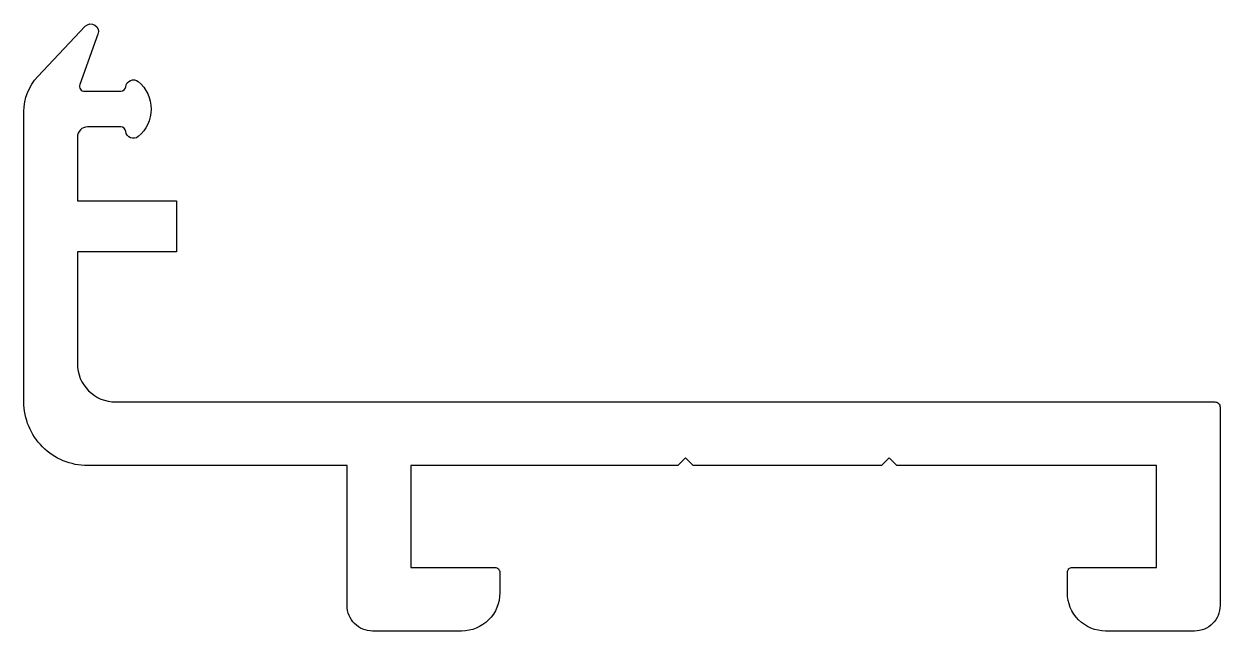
# Model space of a CAD drawing. Extents: x 145.9 to 192.9, y 219.9 to 243.8.
import ezdxf

# ---------------------------------------------------------------- set-up
doc = ezdxf.new("R2010")
doc.units = 0
doc.layers.get('0').update_dxf_attribs({"linetype": 'CONTINUOUS'})

msp = doc.modelspace()

# ---------------------------------------------------------------- linework, layer by layer
msp.add_lwpolyline([(164.59, 221.431, -0.414214), (163.09, 219.931), (159.59, 219.931, -0.414214), (158.59, 220.931), (158.59, 226.431), (148.39, 226.431, -0.414214), (145.89, 228.931), (145.89, 240.336, -0.191499), (146.436, 241.709), (148.3, 243.683, -0.813343), (148.8, 243.375), (148.087, 241.399, 0.519764), (148.275, 241.131), (149.693, 241.131, 0.384321), (149.892, 241.31, -0.598562), (150.381, 241.511, -0.471405), (150.381, 239.351, -0.598562), (149.892, 239.552, 0.384321), (149.693, 239.731), (148.39, 239.731, 0.414214), (147.99, 239.331), (147.99, 236.831), (151.89, 236.831), (151.89, 234.831), (147.99, 234.831), (147.99, 230.431, 0.414214), (149.49, 228.931), (192.69, 228.931, -0.414214), (192.89, 228.731), (192.89, 220.931, -0.414214), (191.89, 219.931), (188.39, 219.931, -0.414214), (186.89, 221.431), (186.89, 222.231, -0.414214), (187.09, 222.431), (190.39, 222.431), (190.39, 226.431), (180.19, 226.431), (179.89, 226.731), (179.59, 226.431), (172.19, 226.431), (171.89, 226.731), (171.59, 226.431), (161.09, 226.431), (161.09, 222.431), (164.39, 222.431, -0.414214), (164.59, 222.231)], format="xyb", close=True)

doc.saveas('drawing.dxf')
